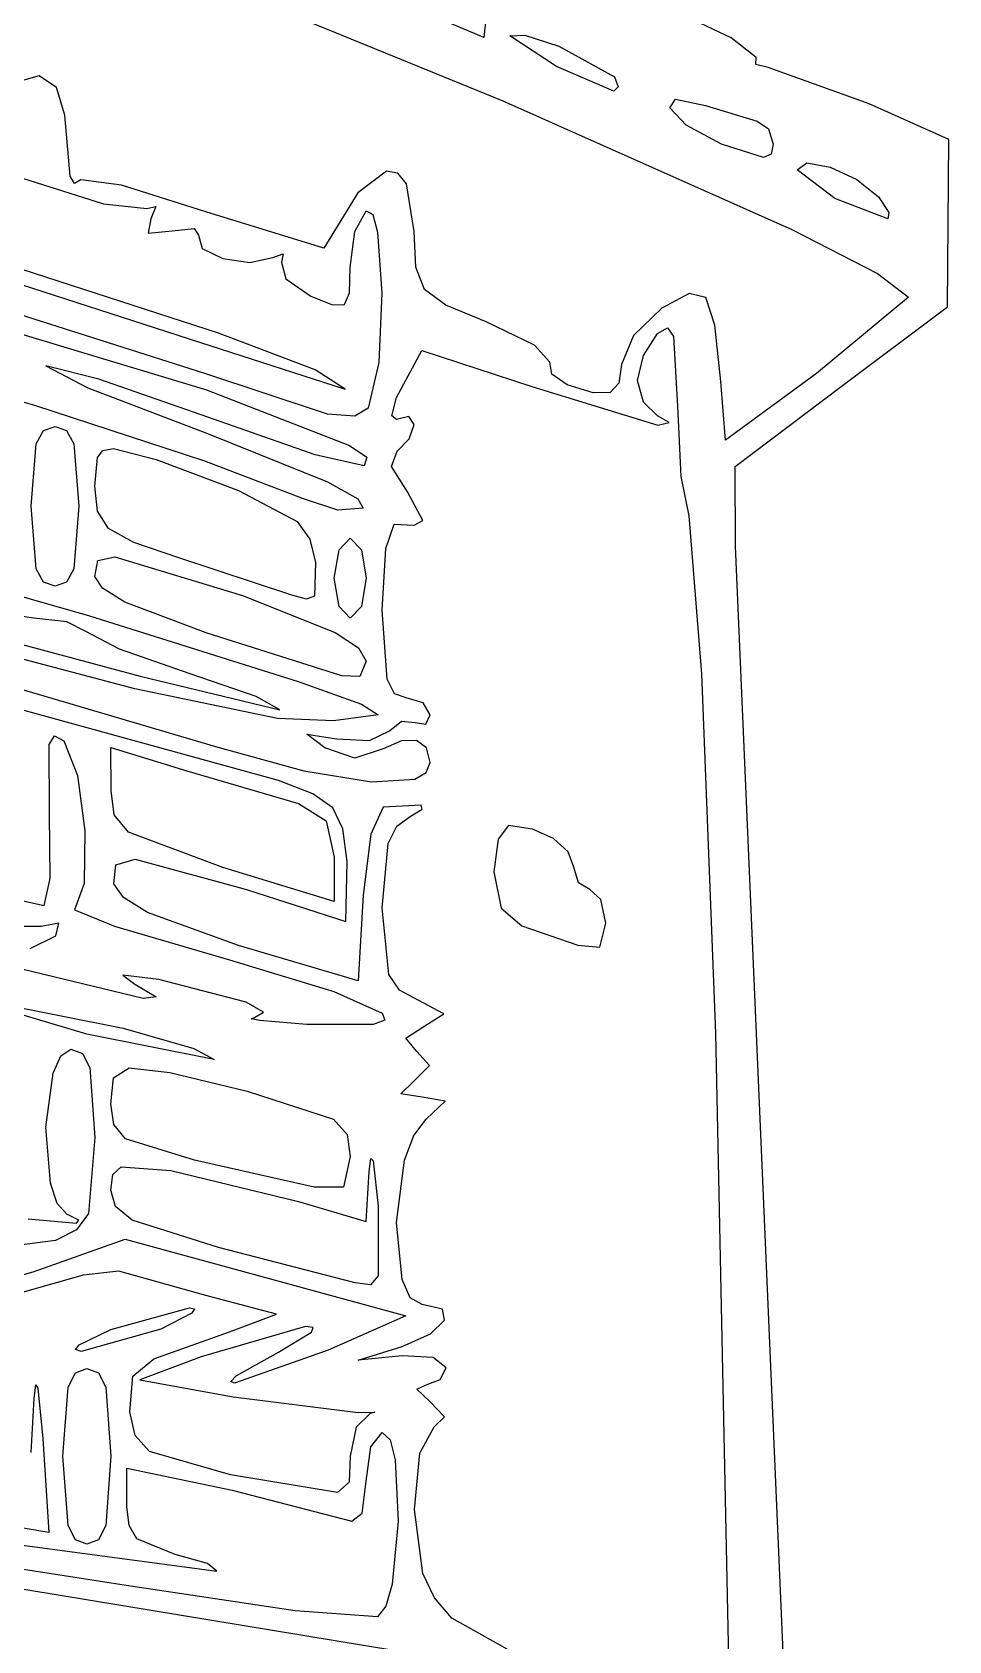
# Model space of a CAD drawing. Extents: x 1 to 276, y 11 to 133.
# Drawn here: x 192.29 to 212.55, y 50.78 to 86.32 of the extents above; entities that cross this region are included whole.
import ezdxf

# ---------------------------------------------------------------- set-up
doc = ezdxf.new("R2010")
doc.units = 0

msp = doc.modelspace()

# ---------------------------------------------------------------- linework, layer by layer
at = {"layer": 'Layer 1'}
for p, q in [((194.620925, 88.099977), (202.693936, 84.810273)), ((202.271969, 86.206259), (200.843571, 86.812685)), ((202.359105, 87.023999), (202.271969, 86.206259)), ((207.738529, 86.199733), (206.11478, 86.962968)), ((202.84735, 86.245065), (203.179783, 86.257974)), ((203.874816, 85.567863), (202.84735, 86.245065)), ((203.179783, 86.257974), (203.926718, 86.012849)), ((208.292831, 85.761406), (207.738529, 86.199733)), ((203.926718, 86.012849), (205.161926, 85.33772)), ((208.283835, 85.611652), (208.292831, 85.761406)), ((192.445558, 85.360739), (192.001582, 85.236869)), ((192.829012, 85.104533), (192.445558, 85.360739)), ((205.143582, 85.019514), (203.874816, 85.567863)), ((205.161926, 85.33772), (205.237553, 85.113)), ((208.553181, 85.543389), (208.283835, 85.611652)), ((210.784855, 84.740819), (208.553181, 85.543389)), ((193.013663, 84.490347), (192.829012, 85.104533)), ((205.237553, 85.113), (205.143582, 85.019514)), ((202.693936, 84.810273), (209.076853, 81.967119)), ((206.382979, 84.653551), (206.504765, 84.845589)), ((206.742339, 84.271873), (206.382979, 84.653551)), ((206.504765, 84.845589), (207.168881, 84.70025)), ((207.168881, 84.70025), (208.315409, 84.356291)), ((212.548745, 83.949186), (210.784855, 84.740819)), ((193.130212, 83.145645), (193.013663, 84.490347)), ((207.521659, 83.848291), (206.742339, 84.271873)), ((208.315409, 84.356291), (208.564558, 84.189339)), ((208.564558, 84.189339), (208.668187, 83.847233)), ((212.53287, 82.103804), (212.548745, 83.949186)), ((208.451449, 83.557117), (207.521659, 83.848291)), ((208.622739, 83.629563), (208.451449, 83.557117)), ((208.668187, 83.847233), (208.622739, 83.629563)), ((200.122757, 83.250729), (199.48499, 82.772963)), ((200.373457, 83.206407), (200.122757, 83.250729)), ((200.56513, 82.970794), (200.373457, 83.206407)), ((209.197354, 83.27926), (209.413232, 83.43483)), ((210.027441, 82.646332), (209.197354, 83.27926)), ((209.413232, 83.43483), (209.922666, 83.342716)), ((209.922666, 83.342716), (210.518353, 83.071149)), ((192.074568, 83.096874), (193.864035, 82.531591)), ((193.222271, 82.983809), (193.130212, 83.145645)), ((193.361855, 83.059832), (193.222271, 82.983809)), ((194.262982, 82.942093), (193.361855, 83.059832)), ((196.126929, 82.35604), (194.262982, 82.942093)), ((200.730682, 81.918243), (200.56513, 82.970794)), ((210.518353, 83.071149), (210.992994, 82.688357)), ((193.864035, 82.531591), (194.824826, 82.430123)), ((194.824826, 82.430123), (195.021367, 82.475896)), ((195.021367, 82.475896), (194.909139, 82.196232)), ((199.48499, 82.772963), (198.733253, 81.552412)), ((211.197252, 82.19729), (210.027441, 82.646332)), ((210.992994, 82.688357), (211.221065, 82.341488)), ((194.909139, 82.196232), (194.854238, 81.879481)), ((198.733253, 81.552412), (196.126929, 82.35604)), ((199.423199, 81.917096), (199.672348, 82.373679)), ((199.672348, 82.373679), (199.817182, 82.292076)), ((199.817182, 82.292076), (199.923829, 81.903216)), ((211.221065, 82.341488), (211.197252, 82.19729)), ((188.396108, 81.922785), (195.759334, 79.546869)), ((196.406252, 79.671422), (189.158682, 82.026104)), ((194.854238, 81.879481), (195.384331, 81.932354)), ((195.384331, 81.932354), (195.868563, 81.986593)), ((195.868563, 81.986593), (195.963593, 81.837104)), ((195.963593, 81.837104), (196.044092, 81.547765)), ((199.31957, 81.12555), (199.423199, 81.917096)), ((199.923829, 81.903216), (200.019173, 80.553874)), ((200.766384, 81.130065), (200.730682, 81.918243)), ((209.076853, 81.967119), (210.973739, 80.993343)), ((212.516995, 80.258069), (212.53287, 82.103804)), ((186.21713, 81.415049), (196.144568, 78.420096)), ((196.044092, 81.547765), (196.499904, 81.323415)), ((197.607186, 81.347095), (197.837109, 81.426426)), ((197.837109, 81.426426), (197.797686, 81.245142)), ((196.499904, 81.323415), (197.098458, 81.233407)), ((197.098458, 81.233407), (197.607186, 81.347095)), ((197.797686, 81.245142), (197.898227, 80.877239)), ((199.298469, 80.566337), (199.31957, 81.12555)), ((200.958356, 80.64123), (200.766384, 81.130065)), ((197.898227, 80.877239), (198.448561, 80.492667)), ((210.973739, 80.993343), (211.655158, 80.467619)), ((192.349206, 78.07208), (183.973727, 80.463033)), ((198.448561, 80.492667), (198.92964, 80.298413)), ((199.190718, 80.306797), (199.298469, 80.566337)), ((200.019173, 80.553874), (199.951599, 79.025937)), ((201.433895, 80.291897), (200.958356, 80.64123)), ((206.811853, 80.552793), (206.205091, 80.228789)), ((207.174304, 80.461534), (206.811853, 80.552793)), ((207.378205, 79.848384), (207.174304, 80.461534)), ((211.655158, 80.467619), (209.626685, 78.783105)), ((196.103646, 78.784163), (191.487584, 80.253489)), ((198.92964, 80.298413), (199.190718, 80.306797)), ((202.3203, 79.922225), (201.433895, 80.291897)), ((206.205091, 80.228789), (205.577719, 79.622319)), ((210.170669, 78.493827), (212.516995, 80.258069)), ((198.541395, 78.860032), (196.406252, 79.671422)), ((203.391245, 79.409374), (202.3203, 79.922225)), ((205.577719, 79.622319), (205.316796, 78.981719)), ((205.799176, 79.183067), (206.110546, 79.666461)), ((206.110546, 79.666461), (206.32783, 79.789812)), ((206.32783, 79.789812), (206.462928, 79.602872)), ((207.509311, 78.606716), (207.378205, 79.848384)), ((195.759334, 79.546869), (199.207034, 78.439499)), ((200.338834, 78.249307), (200.900721, 79.291458)), ((200.900721, 79.291458), (203.330303, 78.497707)), ((203.733528, 79.029344), (203.391245, 79.409374)), ((206.462928, 79.602872), (206.551519, 78.061321)), ((193.762743, 78.658309), (192.588213, 78.949263)), ((192.588213, 78.949263), (193.516019, 78.468162)), ((199.951599, 79.025937), (199.714329, 78.019693)), ((203.772246, 78.764672), (203.733528, 79.029344)), ((205.316796, 78.981719), (205.258152, 78.566824)), ((205.669574, 78.628235), (205.799176, 79.183067)), ((196.172085, 77.814376), (193.762743, 78.658309)), ((198.815053, 77.886784), (196.103646, 78.784163)), ((199.207034, 78.439499), (198.541395, 78.860032)), ((204.113117, 78.530163), (203.772246, 78.764672)), ((205.258152, 78.566824), (205.060106, 78.361579)), ((205.799176, 78.148369), (205.669574, 78.628235)), ((207.609853, 77.309551), (207.509311, 78.606716)), ((209.626685, 78.783105), (207.609853, 77.309551)), ((193.516019, 78.468162), (196.160443, 77.456306)), ((196.144568, 78.420096), (199.305415, 77.189342)), ((200.236253, 77.845294), (200.338834, 78.249307)), ((203.330303, 78.497707), (206.11866, 77.639045)), ((204.689485, 78.353515), (204.113117, 78.530163)), ((205.060106, 78.361579), (204.689485, 78.353515)), ((207.824695, 76.729231), (210.170669, 78.493827)), ((196.106997, 76.84879), (192.349206, 78.07208)), ((199.422168, 77.839104), (198.815053, 77.886784)), ((199.714329, 78.019693), (199.422168, 77.839104)), ((200.342626, 77.765693), (200.236253, 77.845294)), ((206.110546, 77.844715), (205.799176, 78.148369)), ((206.367016, 77.698621), (206.110546, 77.844715)), ((206.551519, 78.061321), (206.624985, 76.509539)), ((192.378707, 77.229029), (192.541872, 77.522993)), ((192.541872, 77.522993), (192.793177, 77.611176)), ((192.793177, 77.611176), (193.044482, 77.522993)), ((193.044482, 77.522993), (193.207647, 77.229029)), ((198.543282, 76.988743), (196.172085, 77.814376)), ((200.616691, 77.831486), (200.342626, 77.765693)), ((200.730682, 77.652804), (200.616691, 77.831486)), ((200.620351, 77.33548), (200.730682, 77.652804)), ((206.11866, 77.639045), (206.367016, 77.698621)), ((192.26401, 75.847286), (192.378707, 77.229029)), ((193.207647, 77.229029), (193.322344, 75.847286)), ((196.160443, 77.456306), (198.817391, 76.385537)), ((199.305415, 77.189342), (199.688515, 76.931119)), ((200.354973, 77.067898), (200.620351, 77.33548)), ((193.675122, 76.296372), (193.728899, 76.925563)), ((193.728899, 76.925563), (193.850367, 77.079519)), ((193.850367, 77.079519), (194.08311, 77.124872)), ((194.08311, 77.124872), (195.027078, 76.885236)), ((195.027078, 76.885236), (196.850124, 76.197595)), ((198.28205, 76.010269), (196.106997, 76.84879)), ((199.625429, 76.741225), (198.543282, 76.988743)), ((199.688515, 76.931119), (199.625429, 76.741225)), ((200.22934, 76.724072), (200.354973, 77.067898)), ((200.586043, 76.165139), (200.22934, 76.724072)), ((206.624985, 76.509539), (206.801639, 75.639853)), ((207.831045, 74.965341), (207.824695, 76.729231)), ((193.729808, 75.738024), (193.675122, 76.296372)), ((196.850124, 76.197595), (198.147906, 75.51153)), ((198.817391, 76.385537), (199.486952, 76.014558)), ((200.924048, 75.537811), (200.586043, 76.165139)), ((192.378707, 74.465543), (192.26401, 75.847286)), ((193.322344, 75.847286), (193.207647, 74.465543)), ((193.975292, 75.357542), (193.729808, 75.738024)), ((199.043565, 75.758827), (198.28205, 76.010269)), ((199.606379, 75.806364), (199.043565, 75.758827)), ((199.486952, 76.014558), (199.606379, 75.806364)), ((194.533712, 75.050482), (193.975292, 75.357542)), ((198.147906, 75.51153), (198.428497, 75.11859)), ((200.102914, 74.912336), (200.289709, 75.45288)), ((200.289709, 75.45288), (200.729067, 75.429134)), ((200.729067, 75.429134), (200.924048, 75.537811)), ((206.801639, 75.639853), (207.081656, 72.148932)), ((195.527206, 74.712399), (194.533712, 75.050482)), ((198.428497, 75.11859), (198.554042, 74.607977)), ((199.070421, 74.882659), (199.31957, 75.14173)), ((199.31957, 75.14173), (199.568719, 74.882659)), ((188.58997, 74.849349), (193.557559, 73.429919)), ((193.675122, 74.294004), (193.737602, 74.653722)), ((193.737602, 74.653722), (194.113581, 74.728318)), ((194.113581, 74.728318), (196.93726, 73.878079)), ((198.024875, 73.88584), (195.527206, 74.712399)), ((198.966792, 74.259785), (199.070421, 74.882659)), ((199.568719, 74.882659), (199.672348, 74.259785)), ((200.025126, 73.554229), (200.102914, 74.912336)), ((209.169132, 44.097266), (207.831045, 74.965341)), ((192.541872, 74.171579), (192.378707, 74.465543)), ((193.207647, 74.465543), (193.044482, 74.171579)), ((193.845585, 74.036036), (193.675122, 74.294004)), ((198.554042, 74.607977), (198.529965, 73.859294)), ((186.725748, 74.238618), (194.673837, 72.091964)), ((192.793177, 74.083396), (192.541872, 74.171579)), ((193.044482, 74.171579), (192.793177, 74.083396)), ((194.334508, 73.731765), (193.845585, 74.036036)), ((199.070421, 73.636911), (198.966792, 74.259785)), ((199.672348, 74.259785), (199.568719, 73.636911)), ((194.557067, 71.817856), (186.62309, 73.911593)), ((192.324335, 73.37784), (190.859816, 73.594126)), ((196.132926, 73.052579), (194.334508, 73.731765)), ((196.93726, 73.878079), (198.986371, 73.060648)), ((198.350643, 73.79349), (198.024875, 73.88584)), ((198.529965, 73.859294), (198.350643, 73.79349)), ((199.31957, 73.37784), (199.070421, 73.636911)), ((199.568719, 73.636911), (199.31957, 73.37784)), ((193.052733, 73.292159), (192.324335, 73.37784)), ((193.460986, 73.086093), (193.052733, 73.292159)), ((193.557559, 73.429919), (198.169415, 71.979599)), ((200.137309, 72.025554), (200.025126, 73.554229)), ((194.215798, 72.690055), (193.460986, 73.086093)), ((199.131539, 72.098667), (196.132926, 73.052579)), ((198.986371, 73.060648), (199.500578, 72.721237)), ((195.777326, 72.147703), (194.215798, 72.690055)), ((199.500578, 72.721237), (199.672348, 72.42922)), ((190.478865, 72.270426), (196.341771, 70.543269)), ((199.672348, 72.42922), (199.529473, 72.088128)), ((197.712005, 71.155824), (194.557067, 71.817856)), ((194.673837, 72.091964), (197.763113, 71.350778)), ((197.241575, 71.646714), (195.777326, 72.147703)), ((198.169415, 71.979599), (199.564253, 71.475823)), ((199.529473, 72.088128), (199.131539, 72.098667)), ((200.300161, 71.707668), (200.137309, 72.025554)), ((207.081656, 72.148932), (207.395011, 64.208214)), ((197.732069, 69.785854), (190.948457, 71.655005)), ((197.763113, 71.350778), (197.241575, 71.646714)), ((199.564253, 71.475823), (199.936931, 71.243886)), ((200.554293, 71.61395), (200.300161, 71.707668)), ((200.928017, 71.504148), (200.554293, 71.61395)), ((201.08346, 71.240358), (200.928017, 71.504148)), ((198.945168, 71.105613), (197.712005, 71.155824)), ((199.936931, 71.243886), (198.945168, 71.105613)), ((200.187404, 70.885463), (200.452825, 71.099379)), ((200.452825, 71.099379), (200.755024, 71.069614)), ((200.986975, 71.036188), (201.08346, 71.240358)), ((192.667588, 70.586175), (192.782285, 70.778048)), ((192.782285, 70.778048), (192.99038, 70.662508)), ((198.759006, 70.511166), (198.355825, 70.814026)), ((198.355825, 70.814026), (199.016534, 70.708369)), ((199.747754, 70.671239), (200.187404, 70.885463)), ((200.755024, 71.069614), (200.986975, 71.036188)), ((192.673938, 69.055957), (192.667588, 70.586175)), ((192.99038, 70.662508), (193.293019, 69.903335)), ((194.031428, 69.568543), (194.0279, 70.521749)), ((194.0279, 70.521749), (195.703595, 70.005635)), ((196.341771, 70.543269), (198.295014, 70.004274)), ((199.418612, 70.284374), (198.759006, 70.511166)), ((199.016534, 70.708369), (199.747754, 70.671239)), ((200.043823, 70.485413), (199.418612, 70.284374)), ((200.453321, 70.668047), (200.043823, 70.485413)), ((200.783246, 70.673047), (200.453321, 70.668047)), ((201.003368, 70.509176), (200.783246, 70.673047)), ((201.08346, 70.185199), (201.003368, 70.509176)), ((200.997583, 69.963301), (201.08346, 70.185199)), ((193.293019, 69.903335), (193.453842, 68.678793)), ((195.703595, 70.005635), (198.173041, 69.278912)), ((198.494362, 69.497271), (197.732069, 69.785854)), ((198.295014, 70.004274), (199.790264, 69.760851)), ((199.790264, 69.760851), (200.746689, 69.81912)), ((200.746689, 69.81912), (200.997583, 69.963301)), ((194.101217, 69.030904), (194.031428, 69.568543)), ((198.934028, 69.182957), (198.494362, 69.497271)), ((192.687917, 67.623017), (192.673938, 69.055957)), ((194.420939, 68.647219), (194.101217, 69.030904)), ((198.173041, 69.278912), (198.787801, 68.895443)), ((199.152833, 68.723122), (198.934028, 69.182957)), ((200.042765, 69.197421), (199.774918, 68.604489)), ((200.88661, 69.245443), (200.042765, 69.197421)), ((200.349274, 68.776942), (200.642487, 68.997396)), ((200.642487, 68.997396), (200.909342, 69.155501)), ((200.909342, 69.155501), (200.88661, 69.245443)), ((193.453842, 68.678793), (193.440436, 67.514245)), ((196.500874, 67.865331), (194.420939, 68.647219)), ((198.787801, 68.895443), (198.966792, 68.091814)), ((199.252542, 67.997976), (199.152833, 68.723122)), ((199.774918, 68.604489), (199.601792, 67.253261)), ((200.158917, 68.400583), (200.349274, 68.776942)), ((202.818422, 68.791726), (202.58969, 68.492879)), ((203.348824, 68.713012), (202.818422, 68.791726)), ((203.809905, 68.505182), (203.348824, 68.713012)), ((200.025126, 66.9788), (200.158917, 68.400583)), ((202.58969, 68.492879), (202.494572, 67.774667)), ((204.135254, 68.210701), (203.809905, 68.505182)), ((187.791491, 68.065356), (192.553994, 67.027483)), ((194.090342, 67.50585), (194.135971, 67.926367)), ((194.135971, 67.926367), (194.568356, 68.048731)), ((194.568356, 68.048731), (197.026513, 67.380614)), ((198.966792, 68.091814), (198.966792, 67.115678)), ((199.219734, 66.675058), (199.252542, 67.997976)), ((204.258462, 67.872034), (204.135254, 68.210701)), ((192.553994, 67.027483), (192.687917, 67.623017)), ((198.966792, 67.115678), (196.500874, 67.865331)), ((202.494572, 67.774667), (202.651646, 66.971127)), ((204.362091, 67.524988), (204.258462, 67.872034)), ((193.440436, 67.514245), (193.220391, 66.935055)), ((194.306699, 67.20353), (194.090342, 67.50585)), ((194.840656, 66.874819), (194.306699, 67.20353)), ((197.026513, 67.380614), (199.219734, 66.675058)), ((199.601792, 67.253261), (199.495959, 65.362018)), ((204.61124, 67.380614), (204.362091, 67.524988)), ((204.860389, 67.162289), (204.61124, 67.380614)), ((193.220391, 66.935055), (194.110759, 66.570239)), ((196.850124, 66.143774), (194.840656, 66.874819)), ((200.169192, 65.500969), (200.025126, 66.9788)), ((202.651646, 66.971127), (203.111933, 66.579808)), ((204.964018, 66.637311), (204.860389, 67.162289)), ((192.488377, 66.56605), (191.474576, 66.562246)), ((192.880004, 66.637046), (192.488377, 66.56605)), ((192.814696, 66.357205), (192.880004, 66.637046)), ((194.110759, 66.570239), (196.647629, 65.825216)), ((203.111933, 66.579808), (204.346656, 66.148008)), ((204.83274, 66.106115), (204.964018, 66.637311)), ((192.243725, 66.07851), (192.814696, 66.357205)), ((199.495959, 65.362018), (196.850124, 66.143774)), ((204.346656, 66.148008), (204.83274, 66.106115)), ((196.647629, 65.825216), (198.955564, 65.127752)), ((194.741967, 64.975682), (192.087621, 65.615666)), ((195.086234, 65.393768), (194.290102, 65.491003)), ((194.290102, 65.491003), (194.557067, 65.287935)), ((200.410442, 65.156597), (200.169192, 65.500969)), ((194.557067, 65.287935), (195.029608, 65.009389)), ((197.019413, 64.889869), (195.086234, 65.393768)), ((198.955564, 65.127752), (200.022171, 64.646585)), ((200.818876, 64.935157), (200.410442, 65.156597)), ((191.485782, 64.879418), (194.297422, 64.319559)), ((195.029608, 65.009389), (194.741967, 64.975682)), ((197.400761, 64.671307), (197.019413, 64.889869)), ((201.388745, 64.636089), (200.818876, 64.935157)), ((193.498733, 64.182329), (191.888875, 64.661445)), ((197.130186, 64.521822), (197.202902, 64.550276)), ((197.323376, 64.483248), (197.130186, 64.521822)), ((197.202902, 64.550276), (197.400761, 64.671307)), ((198.356133, 64.396112), (197.323376, 64.483248)), ((199.828634, 64.397457), (198.356133, 64.396112)), ((200.084097, 64.492032), (199.828634, 64.397457)), ((200.022171, 64.646585), (200.084097, 64.492032)), ((200.547502, 64.09872), (200.965632, 64.368243)), ((200.965632, 64.368243), (201.388745, 64.636089)), ((196.310374, 63.62247), (193.498733, 64.182329)), ((194.297422, 64.319559), (195.860185, 63.87087)), ((200.789243, 63.803798), (200.547502, 64.09872)), ((207.395011, 64.208214), (207.76825, 45.861156)), ((192.750083, 63.321286), (192.919018, 63.707297)), ((192.919018, 63.707297), (193.145955, 63.852834)), ((193.145955, 63.852834), (193.400087, 63.75883)), ((193.400087, 63.75883), (193.562939, 63.439731)), ((195.860185, 63.87087), (196.310374, 63.62247)), ((201.066879, 63.491545), (200.789243, 63.803798)), ((192.593593, 62.131454), (192.750083, 63.321286)), ((193.562939, 63.439731), (193.675122, 61.903736)), ((194.086059, 63.221339), (194.434168, 63.443259)), ((194.434168, 63.443259), (195.332677, 63.337359)), ((195.332677, 63.337359), (197.042035, 62.92785)), ((200.730682, 63.15257), (201.066879, 63.491545)), ((194.0279, 62.647392), (194.086059, 63.221339)), ((197.042035, 62.92785), (198.94492, 62.30577)), ((200.433246, 62.867393), (200.730682, 63.15257)), ((194.090231, 62.187501), (194.0279, 62.647392)), ((200.907071, 62.788856), (200.433246, 62.867393)), ((201.416306, 62.705027), (200.907071, 62.788856)), ((200.995265, 62.303433), (201.416306, 62.705027)), ((198.94492, 62.30577), (199.250249, 61.964287)), ((200.721621, 61.947793), (200.995265, 62.303433)), ((192.691235, 60.890557), (192.593593, 62.131454)), ((193.675122, 61.903736), (193.532688, 60.220588)), ((194.347958, 61.873926), (194.090231, 62.187501)), ((195.873987, 61.39891), (194.347958, 61.873926)), ((199.250249, 61.964287), (199.31957, 61.478638)), ((200.51982, 61.399561), (200.721621, 61.947793)), ((194.072284, 61.084381), (194.2565, 61.256167)), ((194.2565, 61.256167), (195.350817, 61.173132)), ((195.350817, 61.173132), (198.173041, 60.486274)), ((198.519822, 60.80201), (195.873987, 61.39891)), ((199.31957, 61.478638), (199.171183, 60.801392)), ((199.672348, 60.04142), (199.737612, 61.153377)), ((199.737612, 61.153377), (199.773314, 61.436669)), ((199.773314, 61.436669), (199.822146, 61.385857)), ((199.822146, 61.385857), (199.933404, 60.383262)), ((200.338128, 60.021224), (200.51982, 61.399561)), ((192.839966, 60.440716), (192.691235, 60.890557)), ((194.0279, 60.736746), (194.072284, 61.084381)), ((199.171183, 60.801392), (198.519822, 60.80201)), ((193.057761, 60.205815), (192.839966, 60.440716)), ((194.131236, 60.375402), (194.0279, 60.736746)), ((198.173041, 60.486274), (199.672348, 60.04142)), ((192.200686, 60.102142), (193.269813, 60.0094)), ((193.321871, 60.07175), (193.057761, 60.205815)), ((193.269813, 60.0094), (193.321871, 60.07175)), ((193.532688, 60.220588), (193.270905, 59.860274)), ((194.501901, 60.076169), (194.131236, 60.375402)), ((196.409151, 59.470626), (194.501901, 60.076169)), ((199.933404, 60.383262), (199.937328, 58.843563)), ((193.270905, 59.860274), (192.807641, 59.625142)), ((200.462957, 58.76023), (200.338128, 60.021224)), ((192.807641, 59.625142), (191.951873, 59.518416)), ((192.309166, 58.929817), (194.341167, 59.651601)), ((194.341167, 59.651601), (197.444555, 58.807756)), ((199.427167, 58.692397), (196.409151, 59.470626)), ((189.661919, 58.208386), (192.309166, 58.929817)), ((193.416227, 58.856175), (192.016713, 58.462033)), ((194.204289, 58.948161), (193.416227, 58.856175)), ((196.123401, 58.410881), (194.204289, 58.948161)), ((197.444555, 58.807756), (200.547943, 57.963911)), ((199.762599, 58.648223), (199.427167, 58.692397)), ((199.937328, 58.843563), (199.762599, 58.648223)), ((200.644305, 58.358676), (200.462957, 58.76023)), ((197.689736, 57.996719), (196.123401, 58.410881)), ((200.907071, 58.208386), (200.644305, 58.358676)), ((194.0279, 57.656994), (195.765552, 58.140256)), ((195.818452, 58.023161), (195.133859, 57.665461)), ((195.765552, 58.140256), (195.875117, 58.111716)), ((195.875117, 58.111716), (195.818452, 58.023161)), ((196.652568, 57.606547), (197.689736, 57.996719)), ((200.547943, 57.963911), (198.83062, 57.204027)), ((201.355744, 58.108153), (200.907071, 58.208386)), ((201.405061, 57.863722), (201.355744, 58.108153)), ((193.325343, 57.321193), (194.0279, 57.656994)), ((195.133859, 57.665461), (193.369969, 57.169808)), ((194.974403, 57.008588), (196.652568, 57.606547)), ((198.330248, 57.723713), (196.024623, 57.054449)), ((197.732069, 57.161341), (198.465158, 57.600897)), ((198.497325, 57.701345), (198.330248, 57.723713)), ((198.465158, 57.600897), (198.497325, 57.701345)), ((201.09514, 57.559495), (201.405061, 57.863722)), ((193.243476, 57.214428), (193.325343, 57.321193)), ((199.495959, 56.980366), (200.466098, 57.279874)), ((200.466098, 57.279874), (201.09514, 57.559495)), ((193.369969, 57.169808), (193.243476, 57.214428)), ((194.509927, 56.624986), (194.974403, 57.008588)), ((196.024623, 57.054449), (194.669603, 56.548918)), ((198.83062, 57.204027), (196.761312, 56.472939)), ((196.798519, 56.637041), (197.732069, 57.161341)), ((200.466098, 57.078438), (199.495959, 56.980366)), ((201.151326, 57.040338), (200.466098, 57.078438)), ((201.436238, 56.81068), (201.151326, 57.040338)), ((193.081749, 56.38567), (193.244601, 56.703556)), ((193.244601, 56.703556), (193.498733, 56.797274)), ((193.498733, 56.797274), (193.752865, 56.703556)), ((193.752865, 56.703556), (193.915717, 56.38567)), ((194.445236, 55.841598), (194.509927, 56.624986)), ((194.669603, 56.548918), (196.730179, 56.169329)), ((196.676393, 56.510298), (196.798519, 56.637041)), ((200.995265, 56.439204), (201.306768, 56.550462)), ((201.306768, 56.550462), (201.436238, 56.81068)), ((192.330685, 56.134757), (192.366729, 56.433549)), ((192.366729, 56.433549), (192.415572, 56.366091)), ((192.415572, 56.366091), (192.526124, 55.248579)), ((192.969566, 54.856995), (193.081749, 56.38567)), ((193.915717, 56.38567), (194.0279, 54.856995)), ((196.761312, 56.472939), (196.676393, 56.510298)), ((196.730179, 56.169329), (199.495959, 55.827487)), ((200.792771, 56.343072), (200.995265, 56.439204)), ((201.08346, 56.059615), (200.792771, 56.343072)), ((192.26401, 54.943073), (192.330685, 56.134757)), ((194.567171, 55.313346), (194.445236, 55.841598)), ((199.495959, 55.827487), (199.864788, 55.835248)), ((199.864788, 55.835248), (199.760542, 55.801734)), ((201.401401, 55.727739), (201.08346, 56.059615)), ((199.449172, 55.498301), (199.31957, 54.856995)), ((199.760542, 55.801734), (199.449172, 55.498301)), ((200.853228, 54.925081), (201.171654, 55.506459)), ((201.171654, 55.506459), (201.401401, 55.727739)), ((192.526124, 55.248579), (192.654888, 53.171069)), ((194.880432, 54.966268), (194.567171, 55.313346)), ((199.775977, 55.069103), (200.025126, 55.386162)), ((200.025126, 55.386162), (200.198082, 55.219556)), ((200.198082, 55.219556), (200.313599, 54.77854)), ((193.081749, 53.32832), (192.969566, 54.856995)), ((194.0279, 54.856995), (193.915717, 53.32832)), ((196.673735, 54.443892), (194.880432, 54.966268)), ((199.31957, 54.856995), (199.297279, 54.28539)), ((199.672348, 54.307014), (199.775977, 55.069103)), ((200.313599, 54.77854), (200.381079, 53.426083)), ((200.736679, 53.681186), (200.853228, 54.925081)), ((194.380678, 53.746803), (194.380678, 54.594528)), ((194.380678, 54.594528), (196.711482, 54.105931)), ((199.039641, 54.055792), (196.673735, 54.443892)), ((196.711482, 54.105931), (199.357317, 53.4226)), ((199.297279, 54.28539), (199.039641, 54.055792)), ((199.579788, 53.602075), (199.672348, 54.307014)), ((194.430398, 53.3252), (194.380678, 53.746803)), ((200.925052, 52.26874), (200.736679, 53.681186)), ((194.36692, 52.003021), (183.792179, 53.650627)), ((192.654888, 53.171069), (191.312921, 53.396494)), ((193.244601, 53.010434), (193.081749, 53.32832)), ((193.915717, 53.32832), (193.752865, 53.010434)), ((194.602487, 53.030399), (194.430398, 53.3252)), ((199.357317, 53.4226), (199.579788, 53.602075)), ((200.381079, 53.426083), (200.245094, 52.034402)), ((185.757373, 52.969985), (200.325693, 50.566862)), ((190.2754, 53.132969), (196.373168, 52.322285)), ((193.498733, 52.916716), (193.244601, 53.010434)), ((193.752865, 53.010434), (193.498733, 52.916716)), ((195.451359, 52.684941), (194.602487, 53.030399)), ((196.16375, 52.489987), (195.451359, 52.684941)), ((196.373168, 52.322285), (196.16375, 52.489987)), ((201.18015, 51.728647), (200.925052, 52.26874)), ((198.103632, 51.440957), (194.36692, 52.003021)), ((200.245094, 52.034402), (200.10628, 51.544355)), ((200.10628, 51.544355), (199.923173, 51.309107)), ((201.564208, 51.279826), (201.18015, 51.728647)), ((199.923173, 51.309107), (198.103632, 51.440957)), ((202.784258, 50.597564), (201.564208, 51.279826))]:
    msp.add_line(p, q, dxfattribs=at)

doc.saveas('drawing.dxf')
